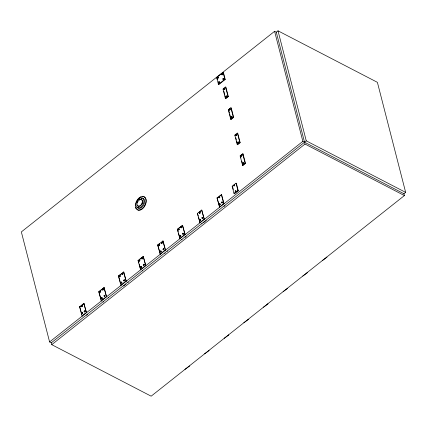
<?xml version="1.0" encoding="UTF-8"?>
<svg xmlns="http://www.w3.org/2000/svg" width="427" height="427" viewBox="0 0 427 427"><rect width="100%" height="100%" fill="white"/><g stroke="black" fill="none" stroke-linecap="round" stroke-linejoin="round"><path stroke-width="0.64" d="M84.477 311.496C84.471 312.345 85.475 311.075 84.733 311.139M100.009 291.817L100.27 292.1L100.532 291.657M101.663 298.27C101.701 299.178 102.683 297.678 101.85 297.955M104.412 296.092L104.807 296.269L104.807 295.714M139.287 260.705C139.399 261.671 140.28 259.926 139.41 260.454M142.036 258.527L142.367 258.762L142.426 258.148M143.691 264.975L144.022 265.215L144.139 264.623M181.315 227.41L181.646 227.65L181.705 227.031M221.955 202.595L222.35 202.772L222.28 202.217M82.085 305.732L81.552 306.634L81.349 305.844L81.77 305.508L82.427 305.913L81.893 306.81L81.578 306.586M81.989 313.631L82.101 313.071L82.528 312.729L82.838 312.959L82.304 313.861L81.648 313.455L82.187 312.553L82.502 312.783L81.963 313.68M84.311 311.795L84.845 310.893L85.16 311.118L84.626 312.02L83.97 311.619L84.509 310.717L84.818 310.941L84.284 311.843M100.35 291.267L99.817 292.169L99.614 291.379L100.035 291.038L100.692 291.444L100.153 292.346L99.843 292.116M103.099 289.09L102.565 289.986L102.25 289.762L102.79 288.86L103.441 289.266L102.907 290.163L102.592 289.938L103.126 289.036M101.61 298.003L101.813 298.793L102.234 298.457L102.032 297.667L101.268 297.827L101.156 298.393L101.471 298.617L101.898 298.281L102.005 297.715M119.992 275.709L119.453 276.611L119.25 275.821L119.677 275.484L120.334 275.885L120.222 276.45L119.795 276.787L119.48 276.563M122.741 273.531L122.629 274.097L122.202 274.433L121.892 274.203L122.426 273.307L123.083 273.707L122.544 274.609L122.229 274.38L122.768 273.483M124.396 279.984L123.862 280.881L123.547 280.656L124.081 279.754L124.737 280.16L124.204 281.057L123.889 280.833L124.422 279.931M139.629 260.15L139.517 260.716L139.095 261.052L138.78 260.828L139.314 259.926L139.971 260.331L139.432 261.228L139.122 261.004L139.656 260.102M142.378 257.972L142.271 258.538L141.844 258.874L141.529 258.65L142.068 257.748L142.719 258.148L142.186 259.05L141.871 258.826L142.404 257.924M140.889 266.891L141.091 267.681L141.625 266.779L141.31 266.555M143.637 264.713L143.84 265.503L144.379 264.601L143.723 264.196L143.184 265.098L143.499 265.327L144.038 264.425M159.271 244.596L159.159 245.157L158.732 245.493L158.417 245.269L158.956 244.367L159.613 244.772L159.501 245.333L159.074 245.674L158.759 245.445M162.02 242.419L161.908 242.979L161.481 243.315L161.171 243.091L161.705 242.189L162.361 242.595L161.822 243.491L161.619 242.701L162.047 242.365M160.926 251.044L160.387 251.946L160.077 251.722L160.611 250.82L161.267 251.22L161.155 251.786L160.728 252.122L160.413 251.898M163.674 248.866L163.562 249.432L163.141 249.768L162.826 249.539L163.36 248.642L164.016 249.042L163.482 249.944L163.279 249.154L163.701 248.818M178.908 229.037L178.796 229.603L178.374 229.939L178.059 229.71L178.593 228.813L179.249 229.214L178.716 230.116L178.513 229.326L178.934 228.989M181.261 227.148L181.464 227.938L181.998 227.036L181.347 226.63L180.808 227.532L181.123 227.762L181.662 226.86M180.568 235.49L180.456 236.051L180.029 236.387L179.714 236.163L180.253 235.261L180.904 235.667L180.797 236.227L180.37 236.563L180.055 236.339M182.916 233.596L183.119 234.386L183.658 233.489L183.002 233.083L182.462 233.985L182.777 234.209L183.316 233.307M217.375 77.383L217.263 77.949L217.919 78.349L218.453 77.447L218.144 77.223L217.717 77.559M221.672 73.978L221.56 74.544L222.216 74.944L222.755 74.047L222.099 73.641M222.414 73.866L221.875 74.768M224.591 88.266L223.967 89.318L223.599 89.056L223.732 88.394L224.228 88.005L224.992 88.474L224.864 89.131L224.367 89.526L223.999 89.259M229.454 109.339L229.32 109.995L229.689 110.257L230.313 109.205L229.55 108.736L228.925 109.787L229.294 110.054L229.79 109.659L229.918 109.002M219.563 196.836L219.024 197.733L218.821 196.943L219.248 196.607L219.905 197.012L219.366 197.909L219.051 197.685M235.56 134.473L235.432 135.129L236.195 135.599L236.82 134.548L236.457 134.286M238.421 142.122L238.293 142.778L237.796 143.173L237.428 142.906L238.052 141.86L238.821 142.33L238.688 142.986L238.191 143.376L237.828 143.114M240.887 155.209L240.753 155.866L241.522 156.335L242.146 155.284L241.778 155.022M235.437 191.552L235.528 191.082L236.147 190.992L235.699 191.739L235.154 191.403L235.597 190.655L235.859 190.842L235.416 191.595M140.969 267.067C140.825 268.119 142.02 266.603 141.129 266.838M178.593 229.502C178.518 230.623 179.623 228.835 178.689 229.336M182.996 233.772L183.231 234.145L183.418 233.51M200.487 220.001L200.183 219.675M232.085 117.441L232.037 117.009L231.658 117.131M219.713 197.397L219.409 197.071M163.781 249.517L163.824 249.112L163.456 249.165M224.719 89.024L224.18 89.013M229.977 109.851L229.972 109.205M119.715 276.088L120.174 276.098L119.677 276.493M122.464 273.904L122.923 273.921L122.469 274.358M124.124 280.358L124.583 280.368L124.081 280.763M200.444 220.092L199.996 220.156M202.382 217.978L202.841 217.989L202.387 218.432M219.67 197.487L219.211 197.471M219.078 82.181C219.745 81.626 219.387 83.185 218.955 82.598M223.374 78.776C224.047 78.221 223.684 79.78 223.252 79.192M224.335 88.619L224.794 88.629M231.973 117.628L231.514 117.617M159.052 244.895L159.442 244.906M161.801 242.717L162.196 242.894L161.705 243.198M159.319 245.322L158.929 245.311M121.428 282.46C122.095 281.905 121.732 283.464 121.305 282.877M163.728 249.598L163.333 249.587M235.677 191.093L236.008 191.237L235.597 191.493M274.598 31.31L21.35 231.914L49.601 341.947L51.283 342.822L51.758 344.664L151.153 396.181L404.406 195.571L403.931 193.73L302.85 141.337L274.598 31.31L276.285 32.18L305.006 144.054L404.406 195.571M216.66 77.484L223.107 72.376L223.444 72.553L225.216 79.465L218.773 84.573L218.432 84.397L216.66 77.484L217.482 79.545M216.996 77.661L217.989 76.876M221.458 74.122L223.444 72.553M222.013 74.154L222.44 73.818M217.578 78.173L218.005 77.837L217.802 77.047M276.285 32.18L278.004 30.819L377.399 82.336L405.65 192.369L403.931 193.73M218.896 82.165L219.323 81.829L219.638 82.059L219.526 82.619L219.099 82.955L218.789 82.731M223.198 78.765L223.62 78.424L223.935 78.653L223.401 79.555L222.745 79.15L222.857 78.584L223.278 78.248L223.593 78.477L223.059 79.374M218.432 84.397L224.88 79.289L225.216 79.465M225.573 87.017L222.99 89.056L225.413 98.493L225.755 98.669L228.333 96.625L225.91 87.188L225.573 87.017L227.997 96.454L228.333 96.625M224.127 88.602L224.623 88.208M225.413 98.493L227.997 96.454M228.317 109.792L230.895 107.748L231.231 107.924L233.654 117.361L231.076 119.405L230.74 119.229L228.317 109.792L228.653 109.969M231.45 117.115L231.946 116.72L232.309 116.987L232.181 117.644L231.685 118.039L231.322 117.772M230.74 119.229L233.318 117.185L233.654 117.361M234.823 135.135L237.401 133.091L237.738 133.267L240.161 142.703L237.583 144.748L237.247 144.572L234.823 135.135L235.16 135.311L236.707 134.083M235.8 135.396L236.425 134.345L236.056 134.078M237.956 142.458L238.453 142.063M237.247 144.572L239.825 142.527L240.161 142.703M240.145 155.871L242.723 153.827L243.064 154.003L245.482 163.44L242.904 165.479L242.568 165.308L240.145 155.871L240.967 157.931M241.517 155.225L243.064 154.003M241.122 156.127L241.746 155.081L241.383 154.814M242.568 165.308L245.146 163.263L245.482 163.44M82.176 316.145L79.555 306.799L83.857 303.394L86.473 312.74L83.857 303.394M98.765 291.582L101.386 300.928L98.765 291.582L104.177 287.627L106.542 296.845L103.926 287.494M121.028 285.369L118.407 276.023L123.814 272.068L126.184 281.286L123.563 271.94M139.245 264.286L140.664 269.816L138.044 260.465L143.205 256.381L145.82 265.727L143.205 256.381M157.686 244.911L160.306 254.257L157.686 244.911L163.093 240.956L165.462 250.169L162.842 240.823M178.523 233.169L179.943 238.698L177.328 229.352L182.484 225.269L185.099 234.615L182.484 225.269M198.592 217.274L200.012 222.803L197.397 213.457L201.693 210.052L204.309 219.398L201.693 210.052M217.033 197.898L219.654 207.244L217.033 197.898L221.586 194.627L223.951 203.839L221.33 194.493M79.555 306.799L80.767 306.175M82.197 305.038L84.108 303.522M100.569 290.488L101.599 289.671M102.629 288.855L104.177 287.627M118.407 276.023L123.814 272.068M139.848 259.37L140.878 258.554M141.908 257.737L143.456 256.515M157.937 245.039L159.484 243.817M177.328 229.352L182.735 225.397M199.078 212.454L201.944 210.18M217.284 198.027L218.24 197.274M219.675 196.137L221.586 194.627M232.171 186.241L236.04 183.178L236.377 183.354L238.271 190.741L234.407 193.805L234.071 193.634L232.171 186.241L232.507 186.418L234.444 184.886M81.69 306.02L82.112 305.684M99.95 291.556L100.377 291.214M119.592 275.997L120.019 275.661M158.871 244.884L159.298 244.543M219.163 197.119L219.59 196.783M199.937 219.724L200.364 219.387L200.679 219.617L200.14 220.513L199.825 220.289M202.259 217.887L202.686 217.551L202.996 217.775L202.462 218.677L202.147 218.453M121.247 282.45L121.674 282.108L121.989 282.338L121.449 283.24L121.135 283.01M160.525 251.332L160.952 250.996M234.071 193.634L237.935 190.57L238.271 190.741M81.925 316.012L86.222 312.607M101.135 300.795L106.291 296.712M120.772 285.241L125.928 281.153M140.414 269.683L145.57 265.599M160.05 254.124L165.206 250.041M179.692 238.57L184.848 234.482M199.761 222.67L204.058 219.264M219.398 207.111L223.7 203.711M49.601 341.947L302.85 141.337M51.283 342.822L306.255 140.851L405.65 192.369M86.585 315.302L87.54 314.544M203.465 222.713L205.376 221.202M224.058 206.401L225.013 205.643M123.643 286.053L124.679 285.236M125.495 284.59L125.922 284.249M164.774 253.473L165.201 253.136M185.142 237.337L186.172 236.521M51.758 344.664L305.006 144.054M222.259 74.106L222.515 74.517L222.061 74.506M217.957 77.511L218.218 77.922L217.765 77.911M226.491 97.02L226.806 96.497L226.491 96.272M238.239 142.399C239.093 142.015 238.266 143.744 238.01 142.869M243.561 163.135L243.95 163.413L243.379 163.771M180.407 235.725L180.749 235.875L180.413 236.344M160.771 251.284L161.075 251.61L160.573 251.684M236.323 134.569L236.595 135.001L236.024 135.183M103.014 289.282L103.206 289.741L102.747 289.725M82 305.929L82.192 306.383L81.733 306.372M241.495 156.074L241.917 155.364M326.714 257.102L326.965 257.235L322.417 260.507M197.397 213.457L198.277 216.046M205.995 220.268L206.332 220.444M307.072 272.661L307.328 272.789L302.775 276.066M201.699 223.673L202.035 223.849M287.435 288.214L287.686 288.348L283.138 291.62M181.63 239.574L182.046 239.787M167.144 251.044L167.565 251.263M267.793 303.773L268.044 303.907L263.496 307.178M138.044 260.465L138.93 263.053M248.156 319.332L248.407 319.46L243.854 322.737M142.346 270.686L142.767 270.905M127.865 282.156L128.287 282.375M228.514 334.891L228.765 335.019L224.218 338.291M108.228 297.715L108.645 297.934M208.878 350.444L209.129 350.578L204.576 353.85M103.067 301.798L103.489 302.017M189.236 366.003L189.487 366.131L184.939 369.408M243.774 162.799L244.143 163.061L244.014 163.722L243.518 164.112L243.15 163.851M278.004 30.819L306.255 140.851M223.107 72.376L224.88 79.289M230.895 107.748L233.318 117.185M237.401 133.091L239.825 142.527M242.723 153.827L245.146 163.263M223.812 91.122L224.783 94.895M225.104 96.155L225.755 98.669M228.813 110.598L229.459 113.112M229.785 114.372L231.076 119.405M235.805 137.825L236.291 139.714M236.611 140.974L237.583 144.748M241.778 161.075L242.258 162.965M242.584 164.224L242.904 165.479M218.288 82.689L218.773 84.573M236.04 183.178L237.935 190.57M232.667 187.031L233.297 189.492M234.092 192.572L234.407 193.805M177.579 229.486L178.208 231.941M118.658 276.157L120.553 283.528M79.812 306.928L81.701 314.299M139.218 200.108A3.678 2.332 -62.6 0 1 142.431 200.594A3.678 2.332 -62.6 0 1 141.07 205.238A3.678 2.332 -62.6 0 1 137.617 205.558M137.601 202.361A3.678 2.332 -62.6 0 1 138.022 201.496M142.666 198.165A5.519 3.496 -62.6 0 1 143.541 205.323A5.519 3.496 -62.6 0 1 137.222 207.298M142.287 196.564A7.355 4.665 -62.6 0 1 145.586 204.416A7.355 4.665 -62.6 0 1 137.179 209.694M136.32 208.771A7.355 4.665 -62.6 0 1 135.781 207.479M136.288 202.371A7.355 4.665 -62.6 0 1 136.816 201.208M137.467 200.108A7.355 4.665 -62.6 0 1 140.899 196.996M82.155 313.333C82.566 314.347 82.87 312.132 82.155 313.333M136.677 202.201C137.008 203.038 137.286 201.202 136.677 202.201M137.932 207.084C138.257 207.933 138.556 206.081 137.932 207.084M141.236 198.587C141.577 199.425 141.812 197.616 141.236 198.587M142.49 203.476C142.832 204.314 143.088 202.489 142.49 203.476M199.58 212.945C199.991 213.959 200.29 211.739 199.58 212.945M219.633 204.432C220.044 205.451 220.343 203.231 219.633 204.432M234.103 185.569C234.444 186.407 234.679 184.597 234.103 185.569M104.017 295.649L104.22 296.439L104.759 295.537L104.444 295.313L104.017 295.649M104.359 295.826L104.562 296.616L105.101 295.714L104.786 295.489L104.359 295.826M120.905 282.268L121.108 283.058L121.647 282.162L121.332 281.932L120.905 282.268M140.547 266.715L140.75 267.505L141.284 266.603L140.974 266.379L140.547 266.715M218.56 81.989L218.763 82.779L219.297 81.877L218.982 81.653L218.56 81.989M199.185 212.502L199.388 213.292L199.921 212.39L199.414 213.244L199.729 213.468L200.151 213.132L200.263 212.566L199.612 212.166L199.185 212.502M199.596 219.547L199.799 220.337L200.338 219.441L200.023 219.211L199.596 219.547M225.728 96.176L225.6 96.833L225.963 97.094L226.593 96.043L226.225 95.781L225.728 96.176M201.918 217.711L202.12 218.501L202.66 217.599L202.345 217.375L201.918 217.711M226.123 96.379L225.995 97.036L226.363 97.303L226.988 96.251L226.62 95.984L226.123 96.379M231.05 116.907L230.922 117.564L231.29 117.831L231.914 116.779L231.546 116.518L231.05 116.907M219.238 203.994L219.441 204.784L220.204 204.624L220.001 203.834L219.467 204.73L219.974 203.882L219.659 203.658L219.238 203.994M221.56 202.152L221.762 202.942L222.296 202.046L221.981 201.816L221.56 202.152M221.896 202.329L222.099 203.119L222.638 202.222L222.323 201.992L221.896 202.329M233.772 185.201L233.943 185.862L234.391 185.11L233.772 185.201M234.055 185.35L234.226 186.007L234.674 185.259L234.055 185.35M242.883 162.986L242.749 163.642L243.118 163.909L243.742 162.858L243.379 162.591L242.883 162.986M140.382 205.504A3.678 2.332 -62.6 0 0 141.55 199.59A3.678 2.332 -62.6 0 0 137.083 203.124A3.678 2.332 -62.6 0 0 140.382 205.504M140.99 207.015A5.519 3.496 -62.6 0 0 142.741 198.144A5.519 3.496 -62.6 0 0 136.042 203.449A5.519 3.496 -62.6 0 0 140.99 207.015M142.106 208.792A7.355 4.665 -62.6 0 0 144.438 196.959A7.355 4.665 -62.6 0 0 135.508 204.037A7.355 4.665 -62.6 0 0 142.106 208.792"/></g></svg>
